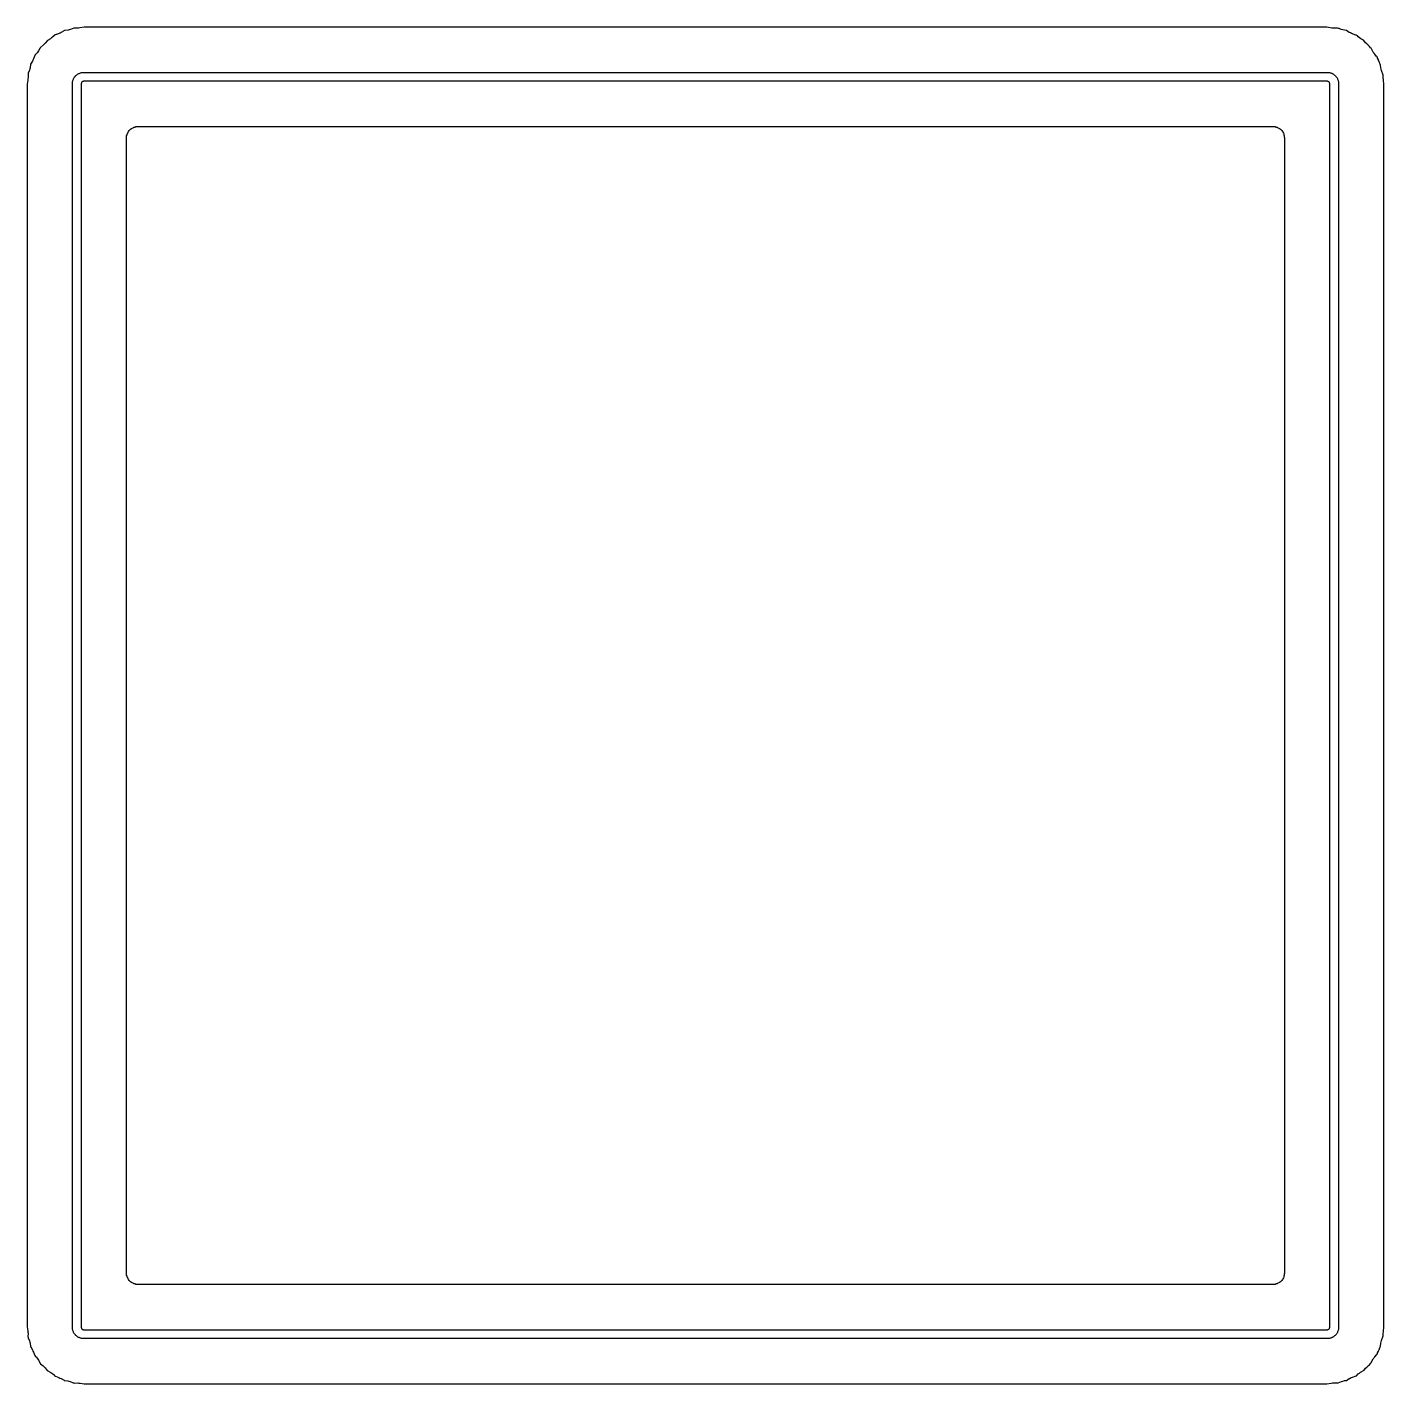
# Model space of a CAD drawing. Extents: x 63 to 223, y -147 to -32.
# Drawn here: x 95.92 to 111.16, y -88.35 to -73.11 of the extents above; entities that cross this region are included whole.
import ezdxf

# ---------------------------------------------------------------- set-up
doc = ezdxf.new("R2010")
doc.units = 0
doc.header["$MEASUREMENT"] = 0
doc.layers.add('BLACK', color=7, linetype='CONTINUOUS')

msp = doc.modelspace()

# ---------------------------------------------------------------- linework, layer by layer
at = {"layer": 'Black'}
for p, q in [((96.3902, -73.1432), (96.3781, -73.1474)), ((96.4029, -73.1408), (96.3902, -73.1432)), ((96.443, -73.1256), (96.4029, -73.1408)), ((96.4821, -73.1262), (96.443, -73.1256)), ((96.4955, -73.1241), (96.4821, -73.1262)), ((96.509, -73.1238), (96.4955, -73.1241)), ((96.5568, -73.1143), (96.509, -73.1238)), ((110.516, -73.1143), (96.5568, -73.1143)), ((110.571, -73.1251), (110.516, -73.1143)), ((110.583, -73.1254), (110.571, -73.1251)), ((110.595, -73.1275), (110.583, -73.1254)), ((110.611, -73.1276), (110.595, -73.1275)), ((110.614, -73.1271), (110.611, -73.1276)), ((110.617, -73.1275), (110.614, -73.1271)), ((110.637, -73.1266), (110.617, -73.1275)), ((110.648, -73.1286), (110.637, -73.1266)), ((110.654, -73.13), (110.648, -73.1286)), ((110.678, -73.1405), (110.654, -73.13)), ((110.697, -73.1446), (110.678, -73.1405)), ((110.714, -73.1498), (110.697, -73.1446)), ((96.1208, -73.2942), (96.1106, -73.303)), ((96.1466, -73.2626), (96.1208, -73.2942)), ((96.1787, -73.2449), (96.1466, -73.2626)), ((96.1897, -73.2361), (96.1787, -73.2449)), ((96.2017, -73.2287), (96.1897, -73.2361)), ((96.2329, -73.201), (96.2017, -73.2287)), ((96.2419, -73.1984), (96.2329, -73.201)), ((96.245, -73.1969), (96.2419, -73.1984)), ((96.2483, -73.1964), (96.245, -73.1969)), ((96.2759, -73.1868), (96.2483, -73.1964)), ((96.2872, -73.1805), (96.2759, -73.1868)), ((96.2993, -73.1759), (96.2872, -73.1805)), ((96.3243, -73.161), (96.2993, -73.1759)), ((96.3268, -73.1588), (96.3243, -73.161)), ((96.3299, -73.1575), (96.3268, -73.1588)), ((96.3355, -73.1537), (96.3299, -73.1575)), ((96.336, -73.1536), (96.3355, -73.1537)), ((96.339, -73.1536), (96.336, -73.1536)), ((96.3781, -73.1474), (96.339, -73.1536)), ((110.734, -73.1519), (110.714, -73.1498)), ((110.735, -73.1525), (110.734, -73.1519)), ((110.737, -73.1535), (110.735, -73.1525)), ((110.767, -73.173), (110.737, -73.1535)), ((110.78, -73.1791), (110.767, -73.173)), ((110.793, -73.1866), (110.78, -73.1791)), ((110.841, -73.2042), (110.793, -73.1866)), ((110.843, -73.2045), (110.841, -73.2042)), ((110.845, -73.2055), (110.843, -73.2045)), ((110.845, -73.2056), (110.845, -73.2055)), ((110.856, -73.212), (110.845, -73.2056)), ((110.858, -73.213), (110.856, -73.212)), ((110.868, -73.2241), (110.858, -73.213)), ((110.884, -73.2348), (110.868, -73.2241)), ((110.898, -73.2464), (110.884, -73.2348)), ((110.927, -73.2625), (110.898, -73.2464)), ((110.929, -73.2637), (110.927, -73.2625)), ((110.93, -73.2642), (110.929, -73.2637)), ((110.949, -73.289), (110.93, -73.2642)), ((110.964, -73.3014), (110.949, -73.289)), ((96.002, -73.4332), (95.9891, -73.4721)), ((96.0028, -73.4319), (96.002, -73.4332)), ((96.004, -73.4304), (96.0028, -73.4319)), ((96.0148, -73.4194), (96.004, -73.4304)), ((96.0169, -73.4163), (96.0148, -73.4194)), ((96.0198, -73.4139), (96.0169, -73.4163)), ((96.0307, -73.4013), (96.0198, -73.4139)), ((96.0375, -73.3899), (96.0307, -73.4013)), ((96.0459, -73.3795), (96.0375, -73.3899)), ((96.0596, -73.3548), (96.0459, -73.3795)), ((96.0606, -73.3516), (96.0596, -73.3548)), ((96.0626, -73.3488), (96.0606, -73.3516)), ((96.0662, -73.3415), (96.0626, -73.3488)), ((96.1017, -73.3131), (96.0662, -73.3415)), ((96.1106, -73.303), (96.1017, -73.3131)), ((110.977, -73.3146), (110.964, -73.3014)), ((110.983, -73.3185), (110.977, -73.3146)), ((110.983, -73.3195), (110.983, -73.3185)), ((110.996, -73.3326), (110.983, -73.3195)), ((111.007, -73.3464), (110.996, -73.3326)), ((111.012, -73.3505), (111.007, -73.3464)), ((111.036, -73.3937), (111.012, -73.3505)), ((111.043, -73.4025), (111.036, -73.3937)), ((111.048, -73.4123), (111.043, -73.4025)), ((111.048, -73.4124), (111.048, -73.4123)), ((111.051, -73.415), (111.048, -73.4124)), ((111.053, -73.4183), (111.051, -73.415)), ((111.075, -73.4425), (111.053, -73.4183)), ((111.076, -73.4431), (111.075, -73.4425)), ((111.079, -73.4489), (111.076, -73.4431)), ((111.08, -73.4514), (111.079, -73.4489)), ((95.9432, -73.5978), (95.9299, -73.6313)), ((95.9461, -73.5838), (95.9432, -73.5978)), ((95.9507, -73.5702), (95.9461, -73.5838)), ((95.9567, -73.5315), (95.9507, -73.5702)), ((95.9771, -73.498), (95.9567, -73.5315)), ((95.9823, -73.4847), (95.9771, -73.498)), ((95.9891, -73.4721), (95.9823, -73.4847)), ((111.083, -73.4557), (111.08, -73.4514)), ((111.083, -73.4561), (111.083, -73.4557)), ((111.085, -73.4624), (111.083, -73.4561)), ((111.085, -73.4631), (111.085, -73.4624)), ((111.085, -73.4637), (111.085, -73.4631)), ((111.095, -73.4829), (111.085, -73.4637)), ((111.097, -73.4878), (111.095, -73.4829)), ((111.098, -73.4891), (111.097, -73.4878)), ((111.101, -73.4954), (111.098, -73.4891)), ((111.102, -73.4971), (111.101, -73.4954)), ((111.104, -73.5021), (111.102, -73.4971)), ((111.105, -73.5022), (111.104, -73.5021)), ((111.107, -73.5086), (111.105, -73.5022)), ((111.108, -73.5135), (111.107, -73.5086)), ((111.115, -73.5316), (111.108, -73.5135)), ((111.119, -73.5409), (111.115, -73.5316)), ((111.122, -73.573), (111.119, -73.5409)), ((111.126, -73.5875), (111.122, -73.573)), ((111.129, -73.6023), (111.126, -73.5875)), ((111.148, -73.6531), (111.129, -73.6023)), ((95.926, -73.71), (95.9174, -73.7533)), ((95.9174, -73.7533), (95.9174, -87.7138)), ((95.9263, -73.6957), (95.926, -73.71)), ((95.9284, -73.6815), (95.9263, -73.6957)), ((95.9285, -73.6384), (95.9274, -73.6454)), ((95.9274, -73.6454), (95.9284, -73.6815)), ((95.9299, -73.6313), (95.9285, -73.6384)), ((96.4254, -73.7485), (96.4261, -73.7444)), ((96.4254, -87.7185), (96.4254, -73.7485)), ((96.4261, -73.7402), (96.4265, -73.7378)), ((96.4261, -73.7444), (96.4261, -73.7402)), ((96.4265, -73.7353), (96.4281, -73.7262)), ((96.4265, -73.7378), (96.4265, -73.7353)), ((96.4265, -73.7353), (96.4265, -73.7353)), ((96.4265, -73.7353), (96.4265, -73.7353)), ((96.4281, -73.7262), (96.4295, -73.7182)), ((96.4295, -73.7182), (96.4304, -73.7158)), ((96.4295, -73.7182), (96.4295, -73.7182)), ((96.4295, -73.7182), (96.4295, -73.7182)), ((96.4304, -73.7158), (96.4308, -73.7134)), ((96.4308, -73.7134), (96.4337, -73.7056)), ((96.4337, -73.7056), (96.4365, -73.6978)), ((96.4365, -73.6978), (96.4378, -73.6956)), ((96.4378, -73.6956), (96.4386, -73.6933)), ((96.4386, -73.6933), (96.4386, -73.6932)), ((96.4386, -73.6932), (96.4387, -73.6932)), ((96.4387, -73.6932), (96.443, -73.6857)), ((96.443, -73.6857), (96.4473, -73.6782)), ((96.4473, -73.6782), (96.4474, -73.6782)), ((96.4474, -73.6782), (96.4487, -73.6766)), ((96.4474, -73.6782), (96.4474, -73.6782)), ((96.4487, -73.6766), (96.4497, -73.6748)), ((96.4497, -73.6748), (96.45, -73.6745)), ((96.45, -73.6745), (96.4501, -73.6741)), ((96.4501, -73.6741), (96.4555, -73.6678)), ((96.4555, -73.6678), (96.4608, -73.6614)), ((96.4608, -73.6614), (96.4612, -73.6612)), ((96.4612, -73.6612), (96.4614, -73.6609)), ((96.4614, -73.6609), (96.463, -73.6596)), ((96.463, -73.6596), (96.4644, -73.658)), ((96.4644, -73.658), (96.4709, -73.6525)), ((96.4709, -73.6525), (96.4773, -73.6471)), ((96.4773, -73.6471), (96.4794, -73.6458)), ((96.4794, -73.6458), (96.4813, -73.6443)), ((96.4813, -73.6443), (96.4815, -73.6441)), ((96.4815, -73.6441), (96.4817, -73.6439)), ((96.4817, -73.6439), (96.489, -73.6398)), ((96.489, -73.6398), (96.4963, -73.6356)), ((96.4963, -73.6356), (96.4965, -73.6355)), ((96.4965, -73.6355), (96.4968, -73.6354)), ((96.4968, -73.6354), (96.4985, -73.6348)), ((96.4985, -73.6348), (96.5002, -73.6338)), ((96.5002, -73.6338), (96.5006, -73.6336)), ((96.5006, -73.6336), (96.5009, -73.6334)), ((96.5009, -73.6334), (96.5087, -73.6306)), ((96.5087, -73.6306), (96.5165, -73.6277)), ((96.5165, -73.6277), (96.5169, -73.6277)), ((96.5169, -73.6277), (96.5173, -73.6276)), ((96.5173, -73.6276), (96.5192, -73.6273)), ((96.5192, -73.6273), (96.5209, -73.6266)), ((96.5209, -73.6266), (96.5211, -73.6266)), ((96.5211, -73.6266), (96.5212, -73.6265)), ((96.5212, -73.6265), (96.5297, -73.625)), ((96.5258, -73.7503), (96.5254, -73.7527)), ((96.5254, -73.7527), (96.5254, -87.7144)), ((96.526, -73.745), (96.5258, -73.7461)), ((96.5258, -73.7461), (96.5258, -73.7503)), ((96.5265, -73.742), (96.526, -73.745)), ((96.5266, -73.7416), (96.5265, -73.742)), ((96.5268, -73.7414), (96.5266, -73.7416)), ((96.5276, -73.7391), (96.5268, -73.7414)), ((96.528, -73.7381), (96.5276, -73.7391)), ((96.5282, -73.7375), (96.528, -73.738)), ((96.528, -73.738), (96.528, -73.7381)), ((96.5303, -73.7338), (96.5282, -73.7375)), ((96.5297, -73.625), (96.538, -73.6235)), ((96.5304, -73.7336), (96.5303, -73.7338)), ((96.5303, -73.7338), (96.5303, -73.7338)), ((96.5322, -73.7314), (96.5304, -73.7336)), ((96.533, -73.7304), (96.5322, -73.7314)), ((96.5336, -73.73), (96.533, -73.7304)), ((96.5337, -73.7299), (96.5336, -73.73)), ((96.5359, -73.7281), (96.5337, -73.7299)), ((96.5365, -73.7275), (96.5359, -73.7281)), ((96.5366, -73.7275), (96.5365, -73.7275)), ((96.5369, -73.7272), (96.5366, -73.7275)), ((96.5399, -73.7255), (96.5369, -73.7272)), ((96.538, -73.6235), (96.5381, -73.6235)), ((96.5381, -73.6235), (96.5383, -73.6235)), ((96.5383, -73.6235), (96.5405, -73.6235)), ((96.5405, -73.7251), (96.5399, -73.7255)), ((96.5405, -73.6235), (96.5427, -73.6231)), ((96.543, -73.7242), (96.5405, -73.7251)), ((96.5427, -73.6231), (96.5472, -73.6231)), ((96.5448, -73.7235), (96.543, -73.7242)), ((96.545, -73.7235), (96.5448, -73.7235)), ((96.5494, -73.7227), (96.545, -73.7235)), ((96.545, -73.7235), (96.545, -73.7235)), ((96.5472, -73.6231), (96.5516, -73.6223)), ((96.5539, -73.7227), (96.5494, -73.7227)), ((96.5516, -73.6223), (110.522, -73.6223)), ((96.5561, -73.7223), (96.5539, -73.7227)), ((110.517, -73.7223), (96.5561, -73.7223)), ((110.518, -73.7225), (110.517, -73.7223)), ((110.523, -73.7226), (110.518, -73.7225)), ((110.522, -73.6223), (110.527, -73.6232)), ((110.528, -73.7235), (110.523, -73.7226)), ((110.527, -73.6232), (110.532, -73.6233)), ((110.531, -73.7245), (110.528, -73.7235)), ((110.528, -73.7235), (110.528, -73.7235)), ((110.532, -73.7246), (110.531, -73.7245)), ((110.532, -73.6233), (110.533, -73.6235)), ((110.537, -73.7274), (110.532, -73.7246)), ((110.533, -73.6235), (110.535, -73.6235)), ((110.535, -73.6235), (110.535, -73.6236)), ((110.535, -73.6236), (110.536, -73.6235)), ((110.536, -73.6235), (110.544, -73.6251)), ((110.539, -73.7296), (110.537, -73.7274)), ((110.54, -73.7296), (110.539, -73.7296)), ((110.541, -73.731), (110.54, -73.7296)), ((110.543, -73.7342), (110.541, -73.731)), ((110.545, -73.7363), (110.543, -73.7342)), ((110.544, -73.6251), (110.552, -73.6265)), ((110.545, -73.7366), (110.545, -73.7363)), ((110.545, -73.7363), (110.545, -73.7363)), ((110.545, -73.7384), (110.545, -73.7366)), ((110.546, -73.7397), (110.545, -73.7384)), ((110.546, -73.7399), (110.546, -73.7397)), ((110.547, -73.7435), (110.546, -73.7399)), ((110.548, -73.7462), (110.547, -73.7435)), ((110.548, -73.7496), (110.548, -73.7462)), ((110.548, -73.7523), (110.548, -73.7496)), ((110.548, -87.7147), (110.548, -73.7523)), ((110.552, -73.6265), (110.552, -73.6267)), ((110.552, -73.6267), (110.553, -73.6268)), ((110.553, -73.6268), (110.554, -73.6272)), ((110.554, -73.6272), (110.556, -73.6275)), ((110.556, -73.6275), (110.558, -73.6283)), ((110.558, -73.6283), (110.56, -73.6284)), ((110.56, -73.6284), (110.566, -73.6311)), ((110.566, -73.6311), (110.572, -73.6331)), ((110.572, -73.6331), (110.574, -73.6344)), ((110.574, -73.6344), (110.575, -73.6348)), ((110.575, -73.6348), (110.576, -73.6355)), ((110.576, -73.6355), (110.578, -73.6357)), ((110.578, -73.6357), (110.584, -73.6394)), ((110.584, -73.6394), (110.59, -73.6428)), ((110.59, -73.6428), (110.591, -73.6439)), ((110.591, -73.6439), (110.593, -73.6446)), ((110.593, -73.6446), (110.594, -73.6457)), ((110.594, -73.6457), (110.596, -73.6467)), ((110.596, -73.6467), (110.596, -73.6474)), ((110.596, -73.6474), (110.597, -73.6477)), ((110.597, -73.6477), (110.603, -73.6529)), ((110.603, -73.6529), (110.609, -73.6578)), ((110.609, -73.6578), (110.61, -73.6586)), ((110.61, -73.6586), (110.61, -73.6593)), ((110.61, -73.6593), (110.611, -73.6604)), ((110.611, -73.6604), (110.612, -73.6612)), ((110.612, -73.6612), (110.613, -73.6621)), ((110.613, -73.6621), (110.614, -73.6627)), ((110.614, -73.6627), (110.618, -73.6687)), ((110.618, -73.6687), (110.623, -73.6745)), ((110.623, -73.6745), (110.624, -73.6753)), ((110.624, -73.6753), (110.624, -73.6754)), ((110.624, -73.6754), (110.625, -73.6779)), ((110.625, -73.6779), (110.628, -73.6799)), ((110.628, -73.6799), (110.63, -73.685)), ((110.63, -73.685), (110.634, -73.6897)), ((110.634, -73.6897), (110.634, -73.6926)), ((110.634, -73.6926), (110.636, -73.6953)), ((110.636, -73.6953), (110.636, -73.6975)), ((110.636, -73.6975), (110.637, -73.6995)), ((110.637, -73.6995), (110.64, -73.7072)), ((110.64, -73.7072), (110.642, -73.7131)), ((110.642, -73.7131), (110.642, -73.7138)), ((110.642, -73.7138), (110.643, -73.7161)), ((110.643, -73.7161), (110.644, -73.7182)), ((110.644, -73.7182), (110.645, -73.7244)), ((110.645, -73.7244), (110.647, -73.7305)), ((110.647, -73.7305), (110.647, -73.7329)), ((110.647, -73.7329), (110.647, -73.7353)), ((110.647, -73.7353), (110.647, -73.7382)), ((110.647, -73.7382), (110.647, -73.7409)), ((110.647, -73.7409), (110.647, -73.7447)), ((110.647, -73.7447), (110.648, -73.7485)), ((110.648, -73.7485), (110.648, -87.7185)), ((111.147, -73.6548), (111.148, -73.6531)), ((111.148, -73.6608), (111.147, -73.6548)), ((111.148, -73.6611), (111.148, -73.6608)), ((111.15, -73.6824), (111.148, -73.6611)), ((111.151, -73.7038), (111.15, -73.6824)), ((111.151, -73.7044), (111.151, -73.7038)), ((111.151, -73.7051), (111.151, -73.7044)), ((111.153, -73.7123), (111.151, -73.7051)), ((111.153, -73.7208), (111.153, -73.7123)), ((111.154, -73.7424), (111.153, -73.7208)), ((111.156, -73.7528), (111.154, -73.7424)), ((111.156, -87.7143), (111.156, -73.7528)), ((97.0334, -74.3573), (97.0353, -74.3464)), ((97.0334, -87.1097), (97.0334, -74.3573)), ((97.0353, -74.3352), (97.0391, -74.3248)), ((97.0353, -74.3464), (97.0353, -74.3352)), ((97.0391, -74.3248), (97.0411, -74.3139)), ((97.0411, -74.3139), (97.0466, -74.3042)), ((97.0466, -74.3042), (97.0504, -74.2938)), ((97.0504, -74.2938), (97.0576, -74.2853)), ((97.0576, -74.2853), (97.0631, -74.2757)), ((97.0631, -74.2757), (97.0716, -74.2685)), ((97.0716, -74.2685), (97.0788, -74.26)), ((97.0788, -74.26), (97.0884, -74.2545)), ((97.0884, -74.2545), (97.0969, -74.2473)), ((97.0969, -74.2473), (97.1073, -74.2435)), ((97.1073, -74.2435), (97.117, -74.238)), ((97.117, -74.238), (97.1279, -74.236)), ((97.1279, -74.236), (97.1383, -74.2322)), ((97.1383, -74.2322), (97.1495, -74.2322)), ((97.1495, -74.2322), (97.1604, -74.2303)), ((97.1604, -74.2303), (109.913, -74.2303)), ((109.913, -74.2303), (109.924, -74.2322)), ((109.924, -74.2322), (109.935, -74.2322)), ((109.935, -74.2322), (109.945, -74.236)), ((109.945, -74.236), (109.956, -74.238)), ((109.956, -74.238), (109.966, -74.2435)), ((109.966, -74.2435), (109.977, -74.2473)), ((109.977, -74.2473), (109.985, -74.2545)), ((109.985, -74.2545), (109.995, -74.26)), ((109.995, -74.26), (110.002, -74.2685)), ((110.002, -74.2685), (110.01, -74.2757)), ((110.01, -74.2757), (110.016, -74.2853)), ((110.016, -74.2853), (110.023, -74.2938)), ((110.023, -74.2938), (110.027, -74.3042)), ((110.027, -74.3042), (110.032, -74.3139)), ((110.032, -74.3139), (110.034, -74.3248)), ((110.034, -74.3248), (110.038, -74.3352)), ((110.038, -74.3352), (110.038, -74.3464)), ((110.038, -74.3464), (110.04, -74.3573)), ((110.04, -74.3573), (110.04, -87.1097)), ((97.0353, -87.1206), (97.0334, -87.1097)), ((97.0353, -87.1318), (97.0353, -87.1206)), ((97.0391, -87.1422), (97.0353, -87.1318)), ((97.0411, -87.1531), (97.0391, -87.1422)), ((97.0466, -87.1628), (97.0411, -87.1531)), ((97.0504, -87.1732), (97.0466, -87.1628)), ((110.027, -87.1628), (110.023, -87.1732)), ((110.032, -87.1531), (110.027, -87.1628)), ((110.034, -87.1422), (110.032, -87.1531)), ((110.038, -87.1318), (110.034, -87.1422)), ((110.04, -87.1097), (110.038, -87.1206)), ((110.038, -87.1206), (110.038, -87.1318)), ((97.0576, -87.1817), (97.0504, -87.1732)), ((97.0631, -87.1913), (97.0576, -87.1817)), ((97.0716, -87.1985), (97.0631, -87.1913)), ((97.0788, -87.207), (97.0716, -87.1985)), ((97.0884, -87.2125), (97.0788, -87.207)), ((97.0969, -87.2197), (97.0884, -87.2125)), ((97.1073, -87.2235), (97.0969, -87.2197)), ((97.117, -87.229), (97.1073, -87.2235)), ((97.1279, -87.231), (97.117, -87.229)), ((97.1383, -87.2348), (97.1279, -87.231)), ((97.1495, -87.2348), (97.1383, -87.2348)), ((97.1604, -87.2367), (97.1495, -87.2348)), ((109.913, -87.2367), (97.1604, -87.2367)), ((109.924, -87.2348), (109.913, -87.2367)), ((109.935, -87.2348), (109.924, -87.2348)), ((109.945, -87.231), (109.935, -87.2348)), ((109.956, -87.229), (109.945, -87.231)), ((109.966, -87.2235), (109.956, -87.229)), ((109.977, -87.2197), (109.966, -87.2235)), ((109.985, -87.2125), (109.977, -87.2197)), ((109.995, -87.207), (109.985, -87.2125)), ((110.002, -87.1985), (109.995, -87.207)), ((110.01, -87.1913), (110.002, -87.1985)), ((110.016, -87.1817), (110.01, -87.1913)), ((110.023, -87.1732), (110.016, -87.1817)), ((95.9174, -87.7138), (95.9258, -87.7562)), ((95.9258, -87.7562), (95.9262, -87.7707)), ((95.9262, -87.7707), (95.9282, -87.7849)), ((96.4261, -87.7226), (96.4254, -87.7185)), ((96.4261, -87.7267), (96.4261, -87.7226)), ((96.4265, -87.7292), (96.4261, -87.7267)), ((96.4265, -87.7318), (96.4265, -87.7292)), ((96.4265, -87.732), (96.4265, -87.7318)), ((96.4265, -87.7321), (96.4265, -87.732)), ((96.428, -87.7404), (96.4265, -87.7321)), ((96.4295, -87.7489), (96.428, -87.7404)), ((96.4296, -87.749), (96.4295, -87.7489)), ((96.4296, -87.7492), (96.4296, -87.749)), ((96.4304, -87.7513), (96.4296, -87.7492)), ((96.4308, -87.7535), (96.4304, -87.7513)), ((96.4337, -87.7614), (96.4308, -87.7535)), ((96.4365, -87.7693), (96.4337, -87.7614)), ((96.4378, -87.7716), (96.4365, -87.7693)), ((96.4387, -87.774), (96.4378, -87.7716)), ((96.4431, -87.7814), (96.4387, -87.774)), ((96.5254, -87.7144), (96.5258, -87.7169)), ((96.5258, -87.7169), (96.5258, -87.721)), ((96.5258, -87.721), (96.5265, -87.7249)), ((96.5265, -87.7249), (96.5267, -87.7256)), ((96.5267, -87.7256), (96.5268, -87.7257)), ((96.5268, -87.7257), (96.5272, -87.7269)), ((96.5272, -87.7269), (96.528, -87.7291)), ((96.528, -87.7291), (96.528, -87.7292)), ((96.528, -87.7292), (96.5281, -87.7294)), ((96.5281, -87.7294), (96.5281, -87.7295)), ((96.5281, -87.7295), (96.5304, -87.7334)), ((96.5304, -87.7334), (96.532, -87.7353)), ((96.532, -87.7353), (96.5333, -87.7368)), ((96.5333, -87.7368), (96.5348, -87.7381)), ((96.5348, -87.7381), (96.5367, -87.7397)), ((96.5367, -87.7397), (96.5406, -87.742)), ((96.5406, -87.742), (96.5407, -87.742)), ((96.5407, -87.742), (96.5409, -87.7421)), ((96.5409, -87.7421), (96.541, -87.7421)), ((96.541, -87.7421), (96.5433, -87.7429)), ((96.5433, -87.7429), (96.5444, -87.7433)), ((96.5444, -87.7433), (96.5445, -87.7434)), ((96.5445, -87.7434), (96.5452, -87.7436)), ((96.5452, -87.7436), (96.5491, -87.7443)), ((96.5491, -87.7443), (96.5532, -87.7443)), ((96.5532, -87.7443), (96.5557, -87.7447)), ((96.5557, -87.7447), (110.517, -87.7447)), ((110.517, -87.7447), (110.519, -87.7444)), ((110.519, -87.7444), (110.524, -87.7444)), ((110.524, -87.7444), (110.528, -87.7436)), ((110.528, -87.7436), (110.532, -87.7423)), ((110.528, -87.7436), (110.528, -87.7436)), ((110.532, -87.7423), (110.537, -87.7395)), ((110.537, -87.7395), (110.539, -87.7377)), ((110.539, -87.7377), (110.541, -87.736)), ((110.539, -87.7377), (110.539, -87.7377)), ((110.541, -87.736), (110.543, -87.7328)), ((110.543, -87.7328), (110.545, -87.7307)), ((110.545, -87.728), (110.546, -87.7274)), ((110.545, -87.7305), (110.545, -87.728)), ((110.545, -87.7307), (110.545, -87.7305)), ((110.546, -87.7274), (110.547, -87.7234)), ((110.546, -87.7274), (110.546, -87.7274)), ((110.547, -87.7234), (110.548, -87.721)), ((110.548, -87.7176), (110.548, -87.7147)), ((110.548, -87.721), (110.548, -87.7176)), ((110.636, -87.7719), (110.634, -87.7745)), ((110.637, -87.7676), (110.636, -87.7697)), ((110.636, -87.7697), (110.636, -87.7719)), ((110.64, -87.7598), (110.637, -87.7676)), ((110.642, -87.7541), (110.64, -87.7598)), ((110.643, -87.7511), (110.642, -87.752)), ((110.642, -87.752), (110.642, -87.7521)), ((110.642, -87.7521), (110.642, -87.7522)), ((110.642, -87.7522), (110.642, -87.7536)), ((110.642, -87.7536), (110.642, -87.7541)), ((110.644, -87.7489), (110.643, -87.7511)), ((110.645, -87.7428), (110.644, -87.7489)), ((110.647, -87.7369), (110.645, -87.7428)), ((110.648, -87.7185), (110.647, -87.7222)), ((110.647, -87.7222), (110.647, -87.726)), ((110.647, -87.726), (110.647, -87.7289)), ((110.647, -87.7289), (110.647, -87.7318)), ((110.647, -87.7318), (110.647, -87.7343)), ((110.647, -87.7343), (110.647, -87.7369)), ((111.15, -87.7862), (111.151, -87.7652)), ((111.151, -87.7652), (111.152, -87.7642)), ((111.152, -87.7631), (111.153, -87.76)), ((111.152, -87.7642), (111.152, -87.7631)), ((111.153, -87.7479), (111.154, -87.7268)), ((111.153, -87.76), (111.153, -87.7479)), ((111.154, -87.7268), (111.156, -87.7143)), ((95.9282, -87.7849), (95.9271, -87.8202)), ((95.9271, -87.8202), (95.9283, -87.8274)), ((95.9283, -87.8274), (95.9295, -87.834)), ((95.9295, -87.834), (95.9439, -87.8704)), ((95.9439, -87.8704), (95.9467, -87.884)), ((95.9467, -87.884), (95.9512, -87.897)), ((95.9512, -87.897), (95.957, -87.9332)), ((96.4474, -87.7888), (96.4431, -87.7814)), ((96.4487, -87.7904), (96.4474, -87.7888)), ((96.4497, -87.7922), (96.4487, -87.7904)), ((96.4498, -87.7923), (96.4497, -87.7922)), ((96.4498, -87.7924), (96.4498, -87.7923)), ((96.4553, -87.7989), (96.4498, -87.7924)), ((96.4608, -87.8056), (96.4553, -87.7989)), ((96.4609, -87.8057), (96.4608, -87.8056)), ((96.461, -87.8057), (96.4609, -87.8057)), ((96.4628, -87.8073), (96.461, -87.8057)), ((96.4644, -87.8091), (96.4628, -87.8073)), ((96.4644, -87.8092), (96.4644, -87.8091)), ((96.4645, -87.8093), (96.4644, -87.8092)), ((96.4711, -87.8147), (96.4645, -87.8093)), ((96.4777, -87.8203), (96.4711, -87.8147)), ((96.4778, -87.8203), (96.4777, -87.8203)), ((96.4779, -87.8204), (96.4778, -87.8203)), ((96.4797, -87.8214), (96.4779, -87.8204)), ((96.4813, -87.8227), (96.4797, -87.8214)), ((96.4887, -87.827), (96.4813, -87.8227)), ((96.4961, -87.8314), (96.4887, -87.827)), ((96.4985, -87.8323), (96.4961, -87.8314)), ((96.5008, -87.8336), (96.4985, -87.8323)), ((96.5087, -87.8364), (96.5008, -87.8336)), ((96.5166, -87.8393), (96.5087, -87.8364)), ((96.5188, -87.8397), (96.5166, -87.8393)), ((96.5209, -87.8405), (96.5188, -87.8397)), ((96.5211, -87.8405), (96.5209, -87.8405)), ((96.5212, -87.8406), (96.5211, -87.8405)), ((96.5297, -87.8421), (96.5212, -87.8406)), ((96.538, -87.8436), (96.5297, -87.8421)), ((96.5381, -87.8436), (96.538, -87.8436)), ((96.5383, -87.8436), (96.5381, -87.8436)), ((96.5409, -87.8436), (96.5383, -87.8436)), ((96.5434, -87.844), (96.5409, -87.8436)), ((96.5475, -87.844), (96.5434, -87.844)), ((96.5516, -87.8447), (96.5475, -87.844)), ((110.522, -87.8447), (96.5516, -87.8447)), ((110.526, -87.8439), (110.522, -87.8447)), ((110.531, -87.8439), (110.526, -87.8439)), ((110.533, -87.8436), (110.531, -87.8439)), ((110.535, -87.8436), (110.533, -87.8436)), ((110.536, -87.8436), (110.535, -87.8435)), ((110.535, -87.8435), (110.535, -87.8436)), ((110.544, -87.842), (110.536, -87.8436)), ((110.552, -87.8406), (110.544, -87.842)), ((110.553, -87.8403), (110.552, -87.8404)), ((110.552, -87.8404), (110.552, -87.8406)), ((110.554, -87.8397), (110.553, -87.8403)), ((110.556, -87.8394), (110.554, -87.8397)), ((110.558, -87.8388), (110.556, -87.8394)), ((110.56, -87.8387), (110.558, -87.8388)), ((110.566, -87.8359), (110.56, -87.8387)), ((110.573, -87.8335), (110.566, -87.8359)), ((110.574, -87.8325), (110.573, -87.8335)), ((110.576, -87.832), (110.574, -87.8325)), ((110.577, -87.8315), (110.576, -87.832)), ((110.578, -87.8313), (110.577, -87.8315)), ((110.584, -87.8274), (110.578, -87.8313)), ((110.591, -87.8238), (110.584, -87.8274)), ((110.592, -87.823), (110.591, -87.8238)), ((110.593, -87.8224), (110.592, -87.823)), ((110.594, -87.8215), (110.593, -87.8224)), ((110.595, -87.8207), (110.594, -87.8215)), ((110.596, -87.8199), (110.595, -87.8207)), ((110.597, -87.8194), (110.596, -87.8199)), ((110.603, -87.8144), (110.597, -87.8194)), ((110.609, -87.8098), (110.603, -87.8144)), ((110.61, -87.8078), (110.609, -87.8087)), ((110.609, -87.8087), (110.609, -87.8098)), ((110.611, -87.8065), (110.61, -87.8078)), ((110.613, -87.8054), (110.611, -87.8065)), ((110.614, -87.8043), (110.613, -87.8047)), ((110.613, -87.8047), (110.613, -87.8054)), ((110.619, -87.798), (110.614, -87.8043)), ((110.624, -87.792), (110.619, -87.798)), ((110.625, -87.7892), (110.624, -87.7915)), ((110.624, -87.7915), (110.624, -87.792)), ((110.627, -87.7873), (110.625, -87.7892)), ((110.63, -87.7821), (110.627, -87.7873)), ((110.634, -87.7773), (110.63, -87.7821)), ((110.634, -87.7745), (110.634, -87.7773)), ((111.118, -87.9298), (111.122, -87.8944)), ((111.122, -87.8944), (111.126, -87.8804)), ((111.126, -87.8804), (111.128, -87.8659)), ((111.128, -87.8659), (111.148, -87.8126)), ((111.148, -87.8071), (111.15, -87.7862)), ((111.148, -87.8117), (111.148, -87.8071)), ((111.148, -87.8071), (111.148, -87.8071)), ((111.148, -87.8126), (111.148, -87.8117)), ((95.957, -87.9332), (95.9569, -87.9362)), ((95.9569, -87.9362), (95.9574, -87.9379)), ((95.9574, -87.9379), (95.9773, -87.9701)), ((95.9773, -87.9701), (95.9827, -87.9837)), ((95.9827, -87.9837), (95.9896, -87.9966)), ((95.9896, -87.9966), (96.002, -88.0338)), ((96.002, -88.0338), (96.0024, -88.0346)), ((96.0024, -88.0346), (96.0124, -88.0449)), ((96.0124, -88.0449), (96.0144, -88.0478)), ((96.0144, -88.0478), (96.0172, -88.0501)), ((96.0172, -88.0501), (96.0307, -88.0657)), ((96.0307, -88.0657), (96.0375, -88.0771)), ((96.0375, -88.0771), (96.0459, -88.0875)), ((111.012, -88.1144), (111.035, -88.0733)), ((111.035, -88.0733), (111.042, -88.0652)), ((111.042, -88.0652), (111.047, -88.0559)), ((111.047, -88.0553), (111.051, -88.0525)), ((111.047, -88.0559), (111.047, -88.0553)), ((111.051, -88.0525), (111.053, -88.049)), ((111.053, -88.049), (111.076, -88.024)), ((111.076, -88.0239), (111.079, -88.0181)), ((111.076, -88.024), (111.076, -88.0239)), ((111.079, -88.0181), (111.081, -88.0155)), ((111.081, -88.0155), (111.083, -88.0104)), ((111.083, -88.0104), (111.084, -88.0066)), ((111.084, -88.0066), (111.085, -88.0056)), ((111.085, -88.0046), (111.095, -87.9858)), ((111.085, -88.0056), (111.085, -88.0046)), ((111.095, -87.9844), (111.096, -87.981)), ((111.095, -87.9858), (111.095, -87.9844)), ((111.096, -87.981), (111.099, -87.9748)), ((111.099, -87.9748), (111.102, -87.9717)), ((111.102, -87.9699), (111.107, -87.9585)), ((111.102, -87.97), (111.102, -87.9699)), ((111.102, -87.9717), (111.102, -87.97)), ((111.107, -87.9585), (111.108, -87.9552)), ((111.108, -87.9552), (111.115, -87.9368)), ((111.115, -87.9368), (111.118, -87.9298)), ((96.0459, -88.0875), (96.0677, -88.127)), ((96.0677, -88.127), (96.0683, -88.1273)), ((96.0683, -88.1273), (96.0986, -88.1515)), ((96.0986, -88.1515), (96.108, -88.1621)), ((96.108, -88.1621), (96.1186, -88.1715)), ((96.1186, -88.1715), (96.1428, -88.2018)), ((96.1428, -88.2018), (96.1431, -88.2024)), ((96.1431, -88.2024), (96.1826, -88.2242)), ((96.1826, -88.2242), (96.193, -88.2326)), ((110.882, -88.2317), (110.895, -88.221)), ((110.895, -88.221), (110.934, -88.1989)), ((110.934, -88.1989), (110.951, -88.1773)), ((110.951, -88.1773), (110.966, -88.1643)), ((110.966, -88.1643), (110.98, -88.1507)), ((110.98, -88.1507), (110.985, -88.1472)), ((110.985, -88.1472), (110.994, -88.1374)), ((110.994, -88.1374), (111.006, -88.1233)), ((111.006, -88.1233), (111.009, -88.1202)), ((111.009, -88.1202), (111.01, -88.1189)), ((111.01, -88.1189), (111.011, -88.1169)), ((111.011, -88.1169), (111.012, -88.1144)), ((96.193, -88.2326), (96.2044, -88.2394)), ((96.2044, -88.2394), (96.22, -88.2529)), ((96.22, -88.2529), (96.2223, -88.2557)), ((96.2223, -88.2557), (96.2252, -88.2577)), ((96.2252, -88.2577), (96.2355, -88.2677)), ((96.2355, -88.2677), (96.2363, -88.2681)), ((96.2363, -88.2681), (96.2735, -88.2805)), ((96.2735, -88.2805), (96.2863, -88.2874)), ((96.2863, -88.2874), (96.3, -88.2928)), ((96.3, -88.2928), (96.3322, -88.3127)), ((96.3322, -88.3127), (96.3339, -88.3132)), ((96.3339, -88.3132), (96.3369, -88.3131)), ((96.3369, -88.3131), (96.3731, -88.3189)), ((96.3731, -88.3189), (96.3861, -88.3234)), ((96.3861, -88.3234), (96.3997, -88.3262)), ((96.3997, -88.3262), (96.4361, -88.3406)), ((96.4361, -88.3406), (96.4427, -88.3418)), ((96.4427, -88.3418), (96.4499, -88.343)), ((96.4499, -88.343), (96.4851, -88.3419)), ((96.4851, -88.3419), (96.4994, -88.3439)), ((96.4994, -88.3439), (96.5139, -88.3443)), ((96.5139, -88.3443), (96.5563, -88.3527)), ((96.5563, -88.3527), (110.517, -88.3527)), ((110.517, -88.3527), (110.565, -88.3431)), ((110.565, -88.3431), (110.579, -88.3428)), ((110.579, -88.3428), (110.592, -88.3407)), ((110.592, -88.3407), (110.635, -88.3413)), ((110.635, -88.3413), (110.642, -88.3401)), ((110.635, -88.3413), (110.635, -88.3413)), ((110.642, -88.3401), (110.68, -88.3247)), ((110.68, -88.3247), (110.696, -88.3212)), ((110.696, -88.3212), (110.712, -88.3163)), ((110.712, -88.3163), (110.738, -88.3131)), ((110.738, -88.3131), (110.768, -88.293)), ((110.768, -88.293), (110.773, -88.291)), ((110.773, -88.291), (110.776, -88.288)), ((110.776, -88.288), (110.778, -88.2872)), ((110.778, -88.2872), (110.79, -88.2828)), ((110.79, -88.2828), (110.802, -88.2767)), ((110.802, -88.2767), (110.845, -88.263)), ((110.845, -88.263), (110.848, -88.261)), ((110.848, -88.261), (110.868, -88.2413)), ((110.868, -88.2413), (110.882, -88.2317))]:
    msp.add_line(p, q, dxfattribs=at)

doc.saveas('drawing.dxf')
